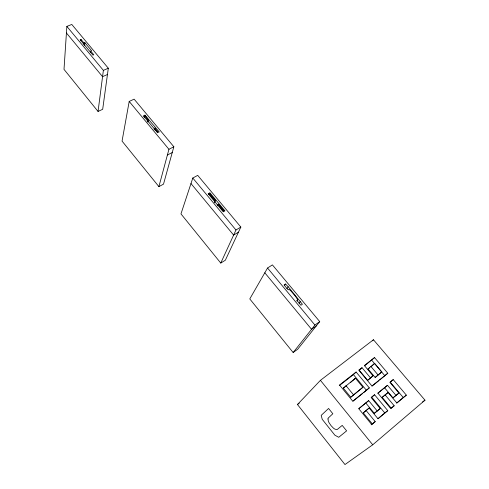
<?xml version="1.0" encoding="UTF-8"?>
<svg xmlns="http://www.w3.org/2000/svg" width="489" height="489" viewBox="0 0 489 489"><rect width="100%" height="100%" fill="white"/><g stroke="black" fill="none" stroke-linecap="round" stroke-linejoin="round"><path stroke-width="0.73" d="M66.859 26.406L64.004 69.371L98.051 111.443L102.684 109.298L108.313 68.215L71.797 24.45L66.859 26.406L103.381 70.373L98.051 111.443M297.746 299.824L295.753 296.713L291.071 291.138L289.072 289.299L288.131 289.861L284.072 284.983L285.533 284.011L288.162 286.701L302.391 304.25L300.943 305.258L296.902 300.405L297.746 299.824L296.878 301.071M80.874 40.813L80.997 39.42L80.135 39.774L92.91 55.135L93.778 54.768L90.734 51.113L91.608 50.746L84.878 42.671L84.004 43.032L83.87 44.42M84.609 45.44L84.878 42.671M90.587 52.488L90.734 51.113M129.194 101.449L122.054 141.101L158.894 186.621L163.509 184.145L173.846 146.761L134.127 99.151L129.194 101.449L168.931 149.292L158.894 186.621M144.041 116.694L144.304 115.459L143.418 115.881L157.666 132.721L154.377 128.307L154.824 128.087L158.381 132.366L159.243 131.938L144.921 115.159L144.224 117.715M144.658 116.394L144.921 115.159M147.556 121.688L147.959 119.848L148.399 119.628L144.744 115.245M147.861 122.091L148.399 119.628M154.096 129.524L154.377 128.307M154.396 129.915L154.824 128.087M192.8 178.033L180.967 213.895L220.759 263.064L225.343 260.221L240.845 227.061L197.709 175.362L192.8 178.033L235.961 229.995L220.759 263.064M208.791 194.543L209.316 193.131L209.909 192.794L224.971 210.869L224.372 211.211L218.516 204.182L217.477 205.851M214.371 202.122L215.404 200.447L209.316 193.131M214.585 202.544L215.404 200.447M217.96 205.569L218.516 204.182M267.55 268.021L249.781 298.926L293.162 352.526L297.691 349.238L319.733 321.609L272.404 264.885L267.55 268.021L314.922 325.057L293.162 352.526M284.5 285.619L285.533 284.011M286.909 288.62L288.162 286.701M299.109 303.29L300.429 301.426M297.459 404.525L320.423 380.338L373.462 339.757L424.996 400.173L372.722 444.794L344.977 464.55L297.459 404.525L299.268 403.132M372.404 340.827L373.462 339.757M339.274 385.674L353.431 374.617L356.108 372.025L369.305 387.887L363.553 392.728M367.685 380.375L370.485 377.826L362.007 367.691L359.287 370.301L367.685 380.375L370.197 378.376L373.009 375.821L364.378 365.521L374.55 357.581L387.801 373.248L379.635 380.032M364.623 365.827L374.55 357.581M343.327 388.138L355.399 378.205L362.905 387.264L350.778 397.233L343.327 388.138L346.255 385.833M352.71 380.76L355.399 378.205M368.046 368.987L374.635 363.382L381.811 371.884L375.167 377.477L368.046 368.987L369.672 367.71M371.836 366.01L374.635 363.382M350.778 397.233L362.905 387.264M375.167 377.477L381.811 371.884M371.145 424.855L375.216 421.616L366.096 410.515L363.266 412.85L372.294 423.871M375.216 421.616L371.75 424.586L358.737 408.7L368.663 400.625L377.239 411.004L380.234 408.523L371.139 397.545L374.58 394.751L387.783 410.638L378.021 418.792L369.146 408.015L363.266 412.85M394.183 405.76L390.827 408.639L377.893 393.119L387.502 385.301L396.029 395.442L398.932 393.04L389.886 382.319L393.217 379.611L406.353 395.13L396.897 403.028L388.07 392.496L382.178 397.343L391.157 408.107L394.183 405.76L385.118 394.916L382.178 397.343M374.58 394.751L371.719 397.184L384.794 412.96L387.783 410.638M393.217 379.611L390.253 382.129L403.254 397.539L406.353 395.13M358.871 408.688L368.663 400.625M377.82 393.272L387.502 385.301M377.942 418.682L384.794 412.96M396.622 403.083L403.254 397.539M365.833 403.028L374.323 413.333L377.306 410.864M384.562 387.789L393.009 397.857L395.894 395.467M366.298 410.363L369.146 408.015M385.112 394.935L388.07 392.496M369.305 387.887L352.752 401.182L339.5 384.996L356.108 372.025M352.972 401.224L362.38 393.676M387.801 373.248L371.952 385.98L358.743 370.13L362.007 367.691M372.05 386.127L378.468 380.968M393.009 397.857L398.932 393.04M374.323 413.333L380.234 408.523M370.485 377.826L373.009 375.821M350.362 382.606L352.123 381.218M422.551 401.958L424.996 400.173M316.328 325.876L311.56 329.305L264.806 272.789M314.922 325.057L319.733 321.609M238.455 232.165L233.62 235.087L190.979 183.546M235.961 229.995L240.845 227.061M167.385 155.025L172.256 152.507M168.931 149.292L173.846 146.761M107.452 74.511L102.562 76.669L66.425 32.983M103.381 70.373L108.313 68.215M371.756 360.246L384.886 375.809M370.827 366.371L378.015 374.916M80.997 39.42L84.004 43.032M144.304 115.459L147.959 119.848M214.916 200.722L208.827 193.406L208.21 193.754L223.265 211.859L223.889 211.499L218.033 204.463M353.431 374.617L366.493 390.369M345.961 385.625L353.486 394.788M320.423 380.338L372.722 444.794M328.009 418.963L328.235 420.742A6.608 2.775 51.8 0 0 328.963 422.539L330.961 425.546L333.412 428.107A6.064 2.543 51.8 0 0 334.934 429.116L336.499 429.568A7.94 3.337 51.8 0 0 337.306 429.44L342.208 425.399L346.622 430.876L338.73 437.288L334.904 435.216L322.22 419.311L321.206 415.35L328.584 408.462L332.832 413.743L328.211 418.083A8.331 3.502 51.8 0 0 328.009 418.963"/></g></svg>
